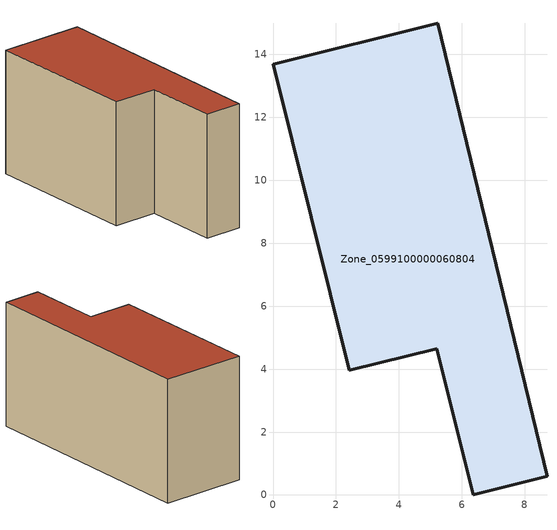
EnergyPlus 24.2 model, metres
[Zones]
Zone_0599100000060804
 floor ground (C_G): 5.23,15 8.71,0.59 6.37,0 5.2,4.65 2.42,3.96 0,13.69 z0
 wall outside (C_F): 8.71,0.59 5.23,15 0,13.69 2.42,3.96 5.2,4.65 6.37,0 8.71,0.59 z0:7.81
 roof outside (C_R): 5.23,15 0,13.69 2.42,3.96 5.2,4.65 6.37,0 8.71,0.59 z7.81
[BUILDING]
Pand.0599100000060804: North Axis=0; Terrain=City; Loads Convergence Tolerance Value=0.04; Temperature Convergence Tolerance Value=0.4; Solar Distribution=FullExterior; Maximum Number of Warmup Days=25; Minimum Number of Warmup Days=1
[Site:Location]
Rotterdam.The.Hague.AP_ZH_NLD Design_Conditions: Latitude=51.96; Longitude=4.45; Time Zone=1; Elevation=-4.5
[SITE:GROUNDTEMPERATURE:BUILDINGSURFACE]
18, 18, 18, 18, 18, 18, 18, 18, 18, 18, 18, 18
[MATERIAL] Thermal Absorptance=0.9; Solar Absorptance=0.7; Visible Absorptance=0.7
Name | Roughness | Thickness | Conductivity | Density | Specific Heat
G.TC.1975-1991 | MediumSmooth | 0.15 | 0.288461 | 540 | 1210
F.TC.1975-1991 | Rough | 0.3 | 0.230769 | 1920 | 840
R.TC.1975-1991 | MediumRough | 0.2 | 0.153846 | 1500 | 1000
[CONSTRUCTION]
C_G: G.TC.1975-1991
C_F: F.TC.1975-1991
C_R: R.TC.1975-1991
[ZONE]
Zone_0599100000060804: Type=1; Multiplier=1; Ceiling Height=Autocalculate; Volume=Autocalculate; Floor Area=autocalculate; Part of Total Floor Area=Yes
[ZONEINFILTRATION:DESIGNFLOWRATE]
Infil_Zone_0599100000060804: Zone or ZoneList or Space or SpaceList=Zone_0599100000060804; Schedule=AlwaysOn; Design Flow Rate Calculation Method=Flow/Area; Flow Rate per Floor Area=0.003; Constant Term Coefficient=1; Temperature Term Coefficient=0; Velocity Term Coefficient=0; Velocity Squared Term Coefficient=0
[HVACTEMPLATE:ZONE:IDEALLOADSAIRSYSTEM]
Zone_0599100000060804: Maximum Heating Supply Air Temperature=50; Minimum Cooling Supply Air Temperature=13; Maximum Heating Supply Air Humidity Ratio=0.0156; Minimum Cooling Supply Air Humidity Ratio=0.0077; Heating Limit=NoLimit; Cooling Limit=NoLimit; Dehumidification Control Type=ConstantSensibleHeatRatio; Cooling Sensible Heat Ratio=0.7; Dehumidification Setpoint=60; Humidification Control Type=None; Humidification Setpoint=30; Outdoor Air Method=None; Outdoor Air Flow Rate per Person=0.00944; Outdoor Air Flow Rate per Zone Floor Area=0; Outdoor Air Flow Rate per Zone=0; Demand Controlled Ventilation Type=None; Outdoor Air Economizer Type=NoEconomizer; Heat Recovery Type=None; Sensible Heat Recovery Effectiveness=0.7; Latent Heat Recovery Effectiveness=0.65
[ZONECONTROL:THERMOSTAT]
ThermostatControl_Zone_0599100000060804: Zone or ZoneList=Zone_0599100000060804; Control Type Schedule=DualSetpointControlType; Control 1=Thermostat_Zone_0599100000060804; Temperature Difference Between Cutout And Setpoint=0
[THERMOSTATSETPOINT:DUALSETPOINT]
Thermostat_Zone_0599100000060804: Heating Setpoint Temperature Schedule=HeatingSetpoint_Zone_0599100000060804; Cooling Setpoint Temperature Schedule=CoolingSetpoint_Zone_0599100000060804
[SCHEDULE:COMPACT]
HeatingSetpoint_Zone_0599100000060804: Through: 12/31, For: AllDays, Until: 24:00, 21
CoolingSetpoint_Zone_0599100000060804: Through: 12/31, For: AllDays, Until: 24:00, 24
DualSetpointControlType: Through: 12/31, For: AllDays, Until: 24:00, 4
AlwaysOn: Through: 12/31, For: AllDays, Until: 24:00, 1
